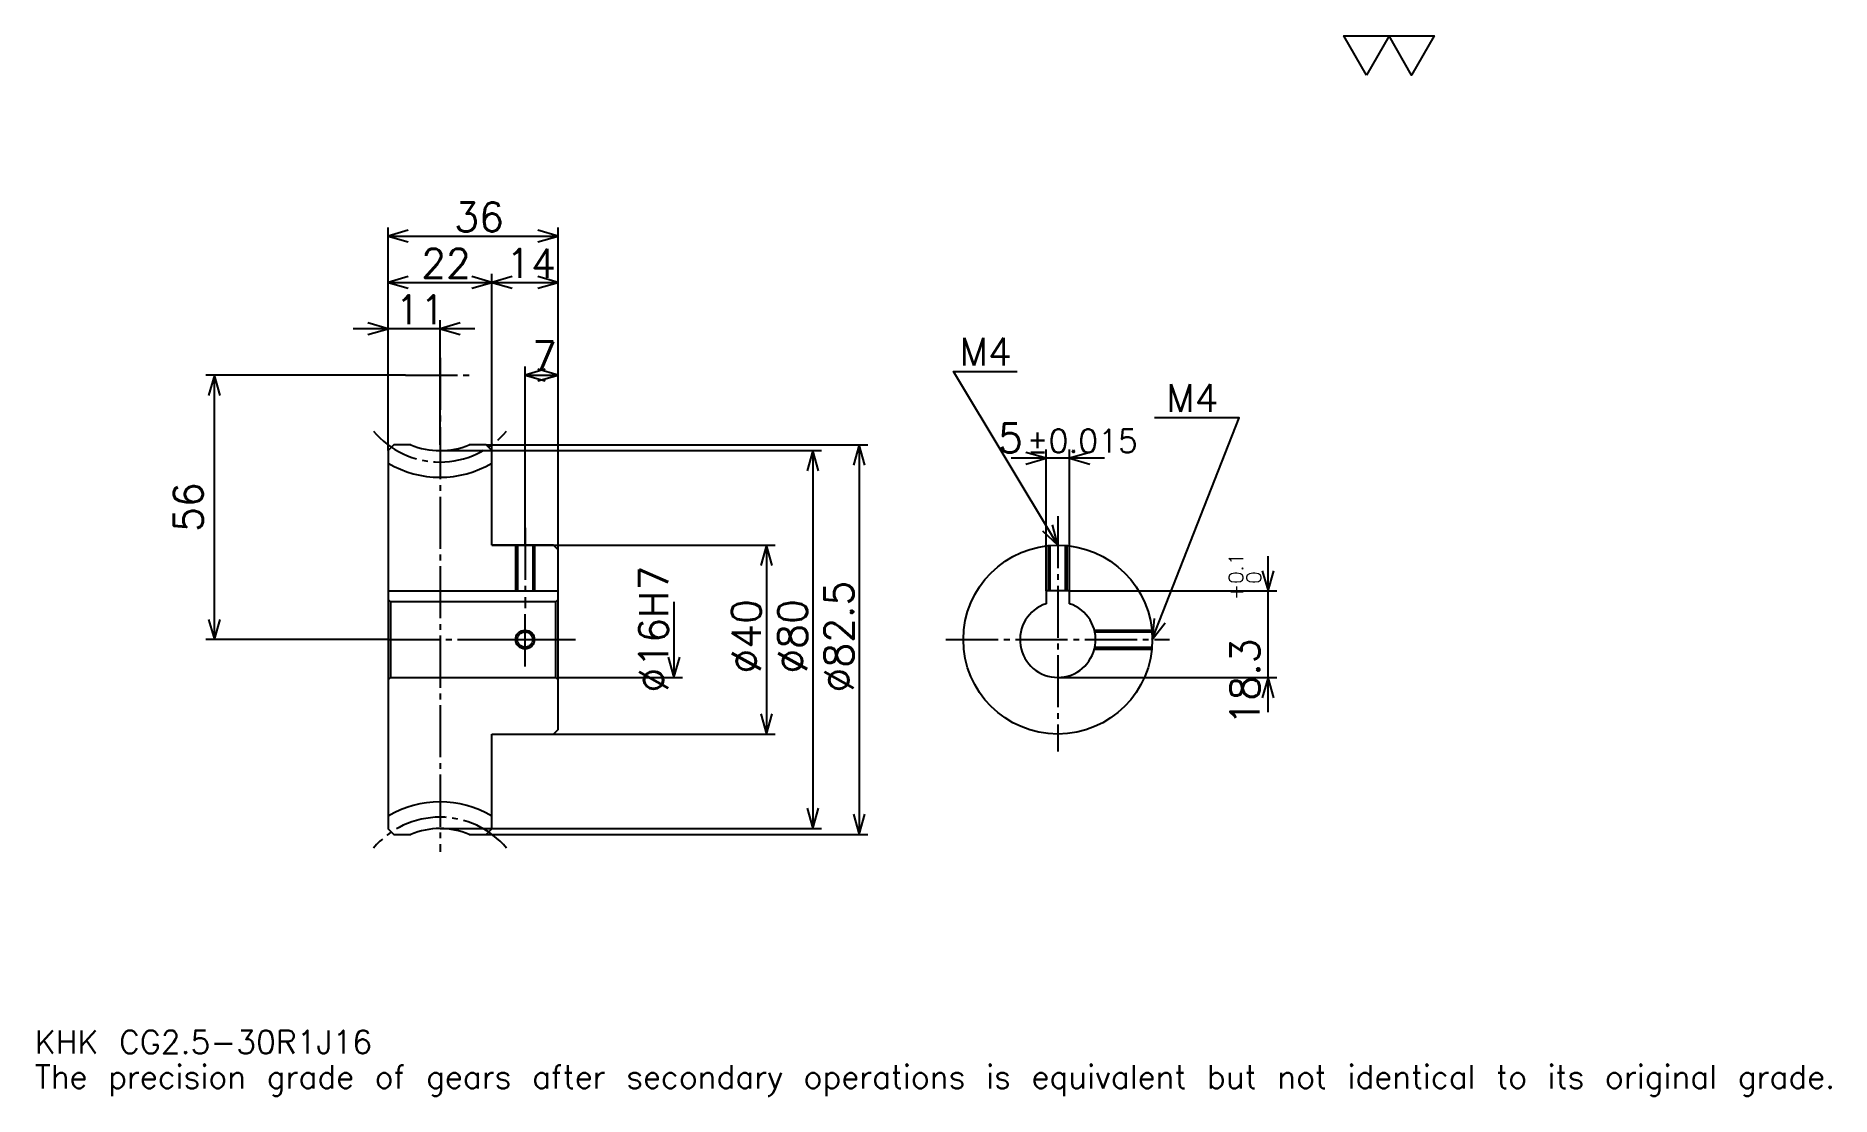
# Model space of a CAD drawing. Extents: x 12 to 393, y 4 to 229.
import ezdxf

# ---------------------------------------------------------------- set-up
doc = ezdxf.new("R2010")
doc.units = 0
doc.linetypes.add('DASHDOT', pattern=[14.709676, 11.032258, -1.225806, 1.225806, -1.225806])
doc.layers.get('0').update_dxf_attribs({"linetype": 'CONTINUOUS'})
doc.layers.add('DASHDOT', color=6, linetype='DASHDOT')
doc.styles.add('KANJI', font='TXT', dxfattribs={"bigfont": 'BIGFONT'})

msp = doc.modelspace()

# ---------------------------------------------------------------- linework, layer by layer
at = {"color": 5}
for p, q in [((87.032257, 142.379028), (87.032257, 188.387085)), ((87.032257, 186.548386), (123.032257, 186.548386)), ((123.032257, 142.379028), (123.032257, 188.387085)), ((87.032257, 176.741928), (109.032257, 176.741928)), ((109.032257, 142.379028), (109.032257, 178.580627)), ((109.032257, 176.741928), (123.032257, 176.741928)), ((98.032257, 142.379028), (98.032257, 168.774185)), ((105.3871, 166.935486), (79.677422, 166.935486)), ((90.709679, 157.129028), (48.419357, 157.129028)), ((50.258064, 101.129028), (50.258064, 157.129028)), ((116.032257, 142.379028), (116.032257, 158.967743)), ((116.032257, 157.129028), (123.032257, 157.129028)), ((87.032257, 141.153229), (87.032257, 142.379028)), ((98.032257, 141.129028), (123.032257, 141.129028)), ((107.80645, 142.379028), (123.032257, 142.379028)), ((109.032257, 141.153229), (109.032257, 142.379028)), ((116.032257, 121.129028), (116.032257, 142.379028)), ((116.032257, 121.129028), (116.032257, 142.379028)), ((123.032257, 142.379028), (188.6129, 142.379028)), ((123.032257, 120.129028), (123.032257, 142.379028)), ((123.032257, 141.129028), (178.806458, 141.129028)), ((176.967743, 141.129028), (176.967743, 61.129028)), ((186.7742, 142.379028), (186.7742, 59.879028)), ((226.338715, 111.429031), (226.338715, 141.354828)), ((231.338715, 111.429031), (231.338715, 141.354828)), ((238.693558, 139.516129), (218.983871, 139.516129)), ((109.032257, 121.129028), (123.032257, 121.129028)), ((123.032257, 121.129028), (169, 121.129028)), ((167.161285, 121.129028), (167.161285, 81.129028)), ((273.354858, 85.774193), (273.354858, 118.783867)), ((231.338715, 111.429031), (275.193542, 111.429031)), ((147.548386, 109.129028), (147.548386, 93.129028)), ((87.032257, 101.129028), (48.419353, 101.129028)), ((123.032257, 93.129028), (149.3871, 93.129028)), ((228.838715, 93.129028), (275.193542, 93.129028)), ((109.032257, 81.129028), (123.032257, 81.129028)), ((123.032257, 81.129028), (169, 81.129028)), ((98.032257, 61.129028), (123.032257, 61.129028)), ((123.032257, 61.129028), (178.806458, 61.129028)), ((107.80645, 59.879028), (123.032257, 59.879028)), ((123.032257, 59.879028), (188.6129, 59.879028))]:
    msp.add_line(p, q, dxfattribs=at)
at = {"color": 4}
for p, q in [((87.032257, 111.429031), (123.032257, 111.429031)), ((123.032257, 109.629028), (122.532257, 109.129028)), ((87.032257, 92.629028), (87.532257, 93.129028)), ((123.032257, 92.629028), (122.532257, 93.129028))]:
    msp.add_line(p, q, dxfattribs=at)
at = {"color": 7}
msp.add_lwpolyline([(294.193542, 220.645157), (289.412903, 228.93161), (308.535492, 228.93161), (303.754822, 220.645157), (298.974182, 228.93161), (294.193542, 220.645157)], dxfattribs=at)
at = {"color": 5}
for points in [[(91.322578, 187.7742), (87.032257, 186.548386), (91.322578, 185.322571)], [(118.741936, 185.322571), (123.032257, 186.548386), (118.741936, 187.7742)], [(91.322578, 177.967743), (87.032257, 176.741928), (91.322578, 175.516113)], [(104.741936, 175.516113), (109.032257, 176.741928), (104.741936, 177.967743)], [(113.322578, 177.967743), (109.032257, 176.741928), (113.322578, 175.516113)], [(118.741936, 175.516113), (123.032257, 176.741928), (118.741936, 177.967743)], [(82.741936, 165.709671), (87.032257, 166.935486), (82.741936, 168.161285)], [(102.322578, 168.161285), (98.032257, 166.935486), (102.322578, 165.709671)], [(51.483871, 152.838715), (50.258064, 157.129028), (49.032257, 152.838715)], [(120.322578, 158.354828), (116.032257, 157.129028), (120.322578, 155.903229)], [(118.741936, 155.903229), (123.032257, 157.129028), (118.741936, 158.354828)], [(228.838715, 121.129028), (206.7742, 157.903229), (220.258057, 157.903229)], [(248.838715, 101.129028), (267.2258, 148.096771), (249.329025, 148.096771)], [(178.193542, 136.838715), (176.967743, 141.129028), (175.741943, 136.838715)], [(188, 138.088715), (186.7742, 142.379028), (185.548386, 138.088715)], [(222.048386, 138.290314), (226.338715, 139.516129), (222.048386, 140.741928)], [(235.629044, 140.741928), (231.338715, 139.516129), (235.629044, 138.290314)], [(225.580246, 124.177277), (228.838715, 121.129028), (227.68248, 125.438622)], [(168.387085, 116.838707), (167.161285, 121.129028), (165.935486, 116.838707)], [(272.129028, 115.719353), (273.354858, 111.429031), (274.580627, 115.719353)], [(49.032257, 105.41935), (50.258064, 101.129028), (51.483871, 105.41935)], [(249.261276, 105.570976), (248.838715, 101.129028), (251.544174, 104.677261)], [(146.322571, 97.41935), (147.548386, 93.129028), (148.7742, 97.41935)], [(274.580627, 88.838707), (273.354858, 93.129028), (272.129028, 88.838707)], [(165.935486, 85.41935), (167.161285, 81.129028), (168.387085, 85.41935)], [(175.741943, 65.41935), (176.967743, 61.129028), (178.193542, 65.41935)], [(185.548386, 64.16935), (186.7742, 59.879028), (188, 64.16935)]]:
    msp.add_lwpolyline(points, dxfattribs=at)
at = {"color": 4}
for points in [[(91.832458, 142.379028), (88.258064, 142.379028), (87.032257, 141.153229), (87.032257, 92.629028)], [(109.032257, 121.129028), (109.032257, 141.153229), (107.80645, 142.379028), (104.232056, 142.379028)], [(109.032257, 81.129028), (122.032257, 81.129028), (123.032257, 82.129028), (123.032257, 120.129028), (122.032257, 121.129028), (109.032257, 121.129028)], [(114.032257, 121.129028), (114.032257, 111.429031)], [(114.412254, 121.129028), (114.412254, 111.429031)], [(117.65226, 121.129028), (117.65226, 111.429031)], [(118.032257, 121.129028), (118.032257, 111.429031)], [(226.838715, 111.429031), (226.838715, 121.028778)], [(227.218719, 111.429031), (227.218719, 121.063309)], [(230.45871, 111.429031), (230.45871, 121.063309)], [(230.838715, 111.429031), (230.838715, 121.028778)], [(231.338715, 108.728371), (231.338715, 111.429031), (226.338715, 111.429031), (226.338715, 108.728371)], [(87.032257, 109.629028), (87.532257, 109.129028), (87.532257, 93.129028), (122.532257, 93.129028), (122.532257, 109.129028), (87.532257, 109.129028)], [(236.584686, 103.129028), (248.738464, 103.129028)], [(236.672974, 102.749031), (248.772995, 102.749031)], [(236.584686, 99.129028), (248.738464, 99.129028)], [(236.672974, 99.509026), (248.772995, 99.509026)], [(87.032257, 92.629028), (87.032257, 61.104836), (88.258064, 59.879028), (91.832458, 59.879028)], [(104.232056, 59.879028), (107.80645, 59.879028), (109.032257, 61.104836), (109.032257, 81.129028)]]:
    msp.add_lwpolyline(points, dxfattribs=at)
for centre, radius in [((228.838715, 101.129028), 20), ((116.032257, 101.129028), 1.62)]:
    msp.add_circle(centre, radius, dxfattribs=at)
at = {"color": 7}
msp.add_circle((116.032257, 101.129028), 2, dxfattribs=at)
at = {"color": 4}
for centre, radius, start, end in [((98.032257, 157.129028), 16, 247.20175188, 292.79824812), ((98.032257, 157.129028), 21.625, 239.42468485, 300.57531515), ((228.838715, 101.129028), 8, 108.20995733, 71.79004267), ((98.032257, 45.129028), 21.625, 59.42468485, 120.57531515), ((98.032257, 45.129028), 16, 67.20175188, 112.79824812)]:
    msp.add_arc(centre, radius, start, end, dxfattribs=at)
at = {"layer": 'DASHDOT', "color": 7}
for p, q in [((98.032257, 160.806442), (98.032257, 56.201611)), ((90.709679, 157.129028), (105.354836, 157.129028)), ((228.838715, 127.258057), (228.838715, 77.451607)), ((87.032257, 101.129028), (126.709671, 101.129028)), ((205.161285, 101.129028), (252.516129, 101.129028))]:
    msp.add_line(p, q, dxfattribs=at)
for points in [[(116.032257, 124.80645), (116.032257, 107.75161)], [(116.032257, 95.451607), (116.032257, 106.80645)], [(110.354836, 101.129028), (121.709671, 101.129028)]]:
    msp.add_lwpolyline(points, dxfattribs=at)
for centre, start, end in [((98.032257, 157.129028), 219.99999848, 320.00000152), ((98.032257, 45.129028), 39.99999848, 140.00000152)]:
    msp.add_arc(centre, 18.415, start, end, dxfattribs=at)

# ---------------------------------------------------------------- texts
at = {"color": 7, "style": 'KANJI'}
for s, height, p in [('36', 6.129032, (101.048386, 187.529022)), ('22', 6.129032, (94.048386, 177.722565)), ('14', 6.129032, (112.048386, 177.722565)), ('11', 6.129032, (88.548386, 167.916122)), ('7', 6.129032, (117.540321, 158.10968)), ('M4', 5.883871, (208, 159.129028)), ('M4', 5.883871, (251.78064, 149.322571)), ('5', 6.129032, (216.18718, 140.741928)), ('%%p0.015', 4.903226, (222.254166, 140.741928)), ('KHK CG2.5-30R1J16', 4.903226, (12.258064, 13.483871)), ('The precision grade of gears after secondary operations is equivalent but not identical to its original grade.', 4.903226, (12.258064, 6.129032))]:
    msp.add_text(s, height=height, dxfattribs=at).set_placement(p)
for s, height, p in [('56', 6.129032, (47.80645, 123.91935)), ('0.1', 3.064516, (268.083862, 112.934097)), ('%%c16H7', 6.129032, (146.322571, 89.943542)), ('0', 3.064516, (271.883881, 112.934097)), ('%%c82.5', 6.129032, (185.548386, 89.943542)), ('+', 3.064516, (268.083862, 109.501839)), ('%%c40', 6.129032, (165.935486, 93.927414)), ('%%c80', 6.129032, (175.741943, 93.927414)), ('18.3', 6.129032, (271.516113, 82.972961))]:
    msp.add_text(s, height=height, rotation=90, dxfattribs=at).set_placement(p)

doc.saveas('drawing.dxf')
